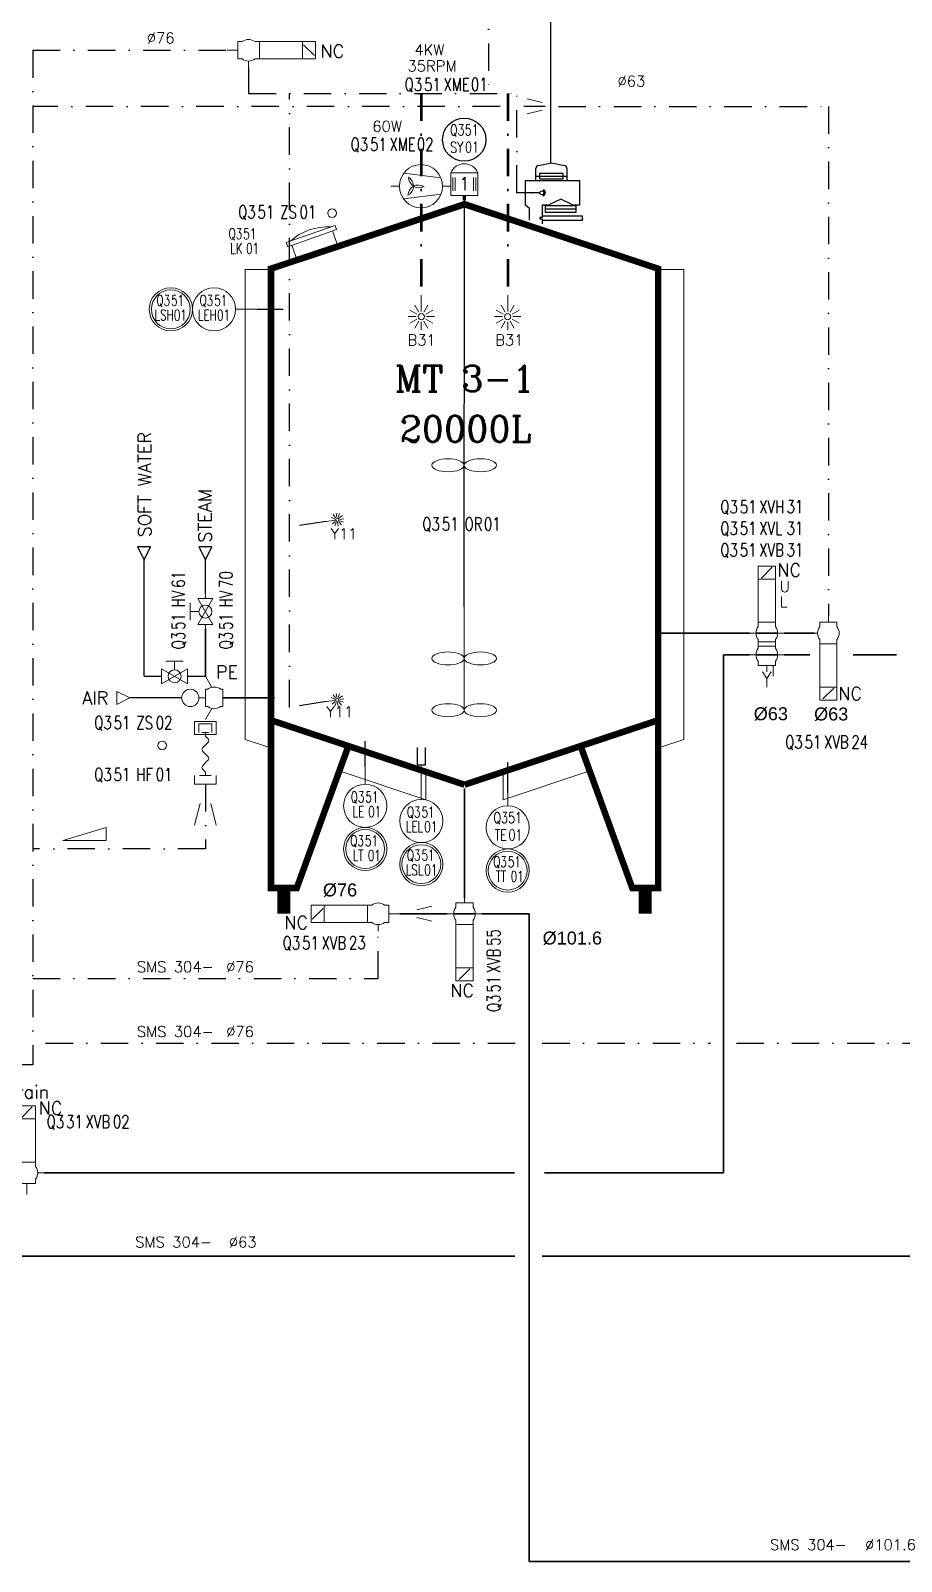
# Model space of a CAD drawing. Header units: inches. Extents: x 14952 to 16573, y 22099 to 23546.
# Drawn here: x 15172.7 to 15374.3, y 22959.9 to 23314.5 of the extents above; entities that cross this region are included whole.
import ezdxf
from ezdxf.enums import TextEntityAlignment as Align

# ---------------------------------------------------------------- set-up
doc = ezdxf.new("R2010")
doc.units = ezdxf.units.IN
doc.header["$MEASUREMENT"] = 0
doc.linetypes.add('DASHDOT2', pattern=[12.7, 6.35, -3.175, 0, -3.175])
for name, color, linetype, lineweight in [('17 Pipe CIP', 4, 'DASHDOT2', 50), ('19 Pipe Process', 30, 'Continuous', 30), ('31 Equipment', 7, 'Continuous', 9), ('33 Instruments Labels', 7, 'Continuous', 9)]:
    doc.layers.add(name, color=color, linetype=linetype, lineweight=lineweight)
for name, color, linetype in [('CUVERIE', 7, 'Continuous'), ('DIAMETRE', 7, 'Continuous'), ('MATERIEL-DIVERS', 7, 'Continuous'), ('POMPES-PROCESS', 7, 'Continuous'), ('REPERES', 7, 'Continuous'), ('techn-data', 7, 'Continuous'), ('TEXTE', 7, 'Continuous'), ('TEXTES', 7, 'Continuous'), ('TUYAUTERIE-AIR INSTRUMENT', 3, 'Continuous'), ('TUYAUTERIE-EAU', 5, 'Continuous'), ('TUYAUTERIE-GAZ', 3, 'Continuous'), ('TUYAUTERIE-NEP', 4, 'DASHDOT2'), ('TUYAUTERIE-VAPEUR', 6, 'Continuous'), ('TXT_FR', 7, 'Continuous'), ('VANNES', 7, 'Continuous')]:
    doc.layers.add(name, color=color, linetype=linetype)
doc.layers.get('REPERES').off()
doc.styles.add('ROMANC', font='romanc')
doc.styles.add('ROMANS', font='ROMANS.SHX')
doc.styles.add('ROMANT', font='romant')
doc.styles.get("Standard").update_dxf_attribs({"font": 'arial.ttf'})

# ---------------------------------------------------------------- blocks, each defined once
blk = doc.blocks.new('EGOUT')
at = {"color": 7}
for p, q in [((-3.2, 9.61), (0, 4.81)), ((0, 4.81), (3.2, 9.61)), ((0, 4.81), (0, 0))]:
    blk.add_line(p, q, dxfattribs=at)
at = {"color": 7, "extrusion": (0, -1, 0)}
blk.add_point((0, 0), dxfattribs=at)
at = {"layer": 'POMPES-PROCESS', "style": 'ROMANS'}
blk.add_attdef('EGOUT', text='', height=3, dxfattribs=at).set_placement((0, -4), align=Align.MIDDLE)
blk = doc.blocks.new('APV-TNK-GEN-11')
at = {"layer": '31 Equipment', "color": 7}
for points, const_width in [([(-14.94, 21.58), (-21.58, 3.32), (-24.9, 3.32), (-24.9, 83), (0, 91.3), (24.9, 83), (24.9, 3.32), (21.58, 3.32), (14.94, 21.58)], 0.83), ([(-24.9, 24.9), (0, 16.6)], 0.83), ([(24.9, 24.9), (0, 16.6)], 0.83), ([(-23.24, 3.32), (-23.24, 0)], 1.66), ([(23.24, 3.32), (23.24, 0)], 1.66)]:
    blk.add_lwpolyline(points, dxfattribs=dict(at, const_width=const_width))
at = {"layer": '31 Equipment', "ltscale": 38}
blk.add_point((0, 16), dxfattribs=at)
blk = doc.blocks.new('APV-TNK-INSULAT-12')
at = {"layer": '31 Equipment', "color": 7}
for p, q in [((-24.95, 67), (-28.22, 67)), ((-28.22, 67), (-28.22, 6.51)), ((24.95, 67), (28.22, 67)), ((28.22, 67), (28.22, 6.51)), ((-28.22, 6.51), (-24.95, 5.42)), ((28.22, 6.51), (24.95, 5.42)), ((-15.74, 2.35), (-4.98, -1.24)), ((-4.98, -1.24), (-4.98, 2.26)), ((15.74, 2.35), (4.98, -1.24)), ((4.98, -1.24), (4.98, 2.26))]:
    blk.add_line(p, q, dxfattribs=at)
at = {"layer": '31 Equipment'}
for p, q in [((-24.95, 5.42), (-24.95, 67)), ((24.95, 5.42), (24.95, 67)), ((-15.74, 2.35), (-14.94, 5.58)), ((-14.94, 5.58), (-4.98, 2.26)), ((14.94, 5.58), (4.98, 2.26)), ((15.74, 2.35), (14.94, 5.58))]:
    blk.add_line(p, q, dxfattribs=at)
at = {"layer": '31 Equipment', "ltscale": 38}
blk.add_point((0, 0), dxfattribs=at)
blk = doc.blocks.new('APV-INS-M-L-LE2')
at = {"layer": '31 Equipment', "color": 7}
blk.add_line((5, 0), (13, 0), dxfattribs=at)
at = {"layer": '31 Equipment', "lineweight": 25}
blk.add_lwpolyline([(17, 1), (13, 1), (13, 0), (13, -1), (17, -1)], dxfattribs=at)
at = {"layer": '31 Equipment', "color": 7}
blk.add_circle((0, 0), 5, dxfattribs=at)
at = {"layer": '33 Instruments Labels', "style": 'ROMANS', "width": 0.8}
blk.add_attdef('LE?', text='', height=3, dxfattribs=at).set_placement((0, 0), align=Align.MIDDLE)
blk = doc.blocks.new('APV-INS-F-L-LS')
at = {"layer": '31 Equipment'}
for radius in [5, 4.5]:
    blk.add_circle((0, 0), radius, dxfattribs=at)
at = {"layer": '33 Instruments Labels', "style": 'ROMANS', "width": 0.8}
blk.add_attdef('LS?', text='', height=3, dxfattribs=at).set_placement((0, 0), align=Align.MIDDLE)
blk = doc.blocks.new('APV-INS-M-L-TE')
at = {"layer": '31 Equipment', "color": 7}
blk.add_line((0, -5), (0, -10), dxfattribs=at)
blk.add_circle((0, 0), 5, dxfattribs=at)
at = {"layer": '33 Instruments Labels', "style": 'ROMANS', "width": 0.8, "flags": 8}
blk.add_attdef('TE', text='', height=3, dxfattribs=at).set_placement((0, 0), align=Align.MIDDLE)
blk = doc.blocks.new('APV-INS-F-L-TT')
at = {"layer": '31 Equipment'}
for radius in [5, 4.5]:
    blk.add_circle((0, 0), radius, dxfattribs=at)
blk = doc.blocks.new('APV-TNK-ACC-MOT-1')
at = {"layer": '31 Equipment', "color": 7}
for p, q in [((3.15, 6.4), (-3.15, 6.4)), ((-3.15, 6.4), (-3.15, 1.15)), ((-2.64, 5.35), (-2.64, 2.2)), ((-2.1, 5.35), (-2.1, 2.2)), ((2.1, 5.35), (2.1, 2.2)), ((2.66, 5.35), (2.66, 2.2)), ((3.15, 1.15), (3.15, 6.4)), ((-3.15, 1.15), (3.15, 1.15))]:
    blk.add_line(p, q, dxfattribs=at)
blk.add_arc((0, 5.09), 3.41, 22.6199, 157.3801, dxfattribs=at)
at = {"layer": '31 Equipment', "ltscale": 38}
blk.add_point((0, 0), dxfattribs=at)
at = {"layer": '31 Equipment', "color": 7}
blk.add_trace([(-0.39, 0), (0.39, 0), (-0.39, 1.15), (0.39, 1.15)], dxfattribs=at)
at = {"layer": '31 Equipment', "style": 'ROMANT', "width": 0.8}
blk.add_text('1', height=3, dxfattribs=at).set_placement((0, 3.89), align=Align.MIDDLE)
blk = doc.blocks.new('APV-INS-M-L-LE1')
at = {"layer": '31 Equipment', "color": 7}
blk.add_line((0, -5), (0, -10), dxfattribs=at)
blk.add_circle((0, 0), 5, dxfattribs=at)
blk = doc.blocks.new('APV-TNK-ACC-MANHOLE-1')
at = {"layer": '31 Equipment'}
for p, q in [((-6, 3), (-6, 4)), ((-6, 4), (6, 4)), ((6, 3), (6, 4)), ((-6, 3), (6, 3)), ((-5, 0), (-5, 3)), ((5, 3), (5, 0))]:
    blk.add_line(p, q, dxfattribs=at)
blk.add_arc((0, -8), 13, 67.3801, 112.6199, dxfattribs=at)
blk = doc.blocks.new('APV-INS-POS-GEN-1')
at = {"layer": '31 Equipment', "color": 5}
blk.add_circle((0, 0), 1, dxfattribs=at)
blk = doc.blocks.new('APV-TNK-ACC-AGIT-1')
at = {"layer": '31 Equipment'}
blk.add_line((0, 0), (0, -8), dxfattribs=at)
for centre in [(-2.5, -8), (2.5, -8)]:
    blk.add_ellipse(centre, major_axis=(-2.5, 0), ratio=0.4, dxfattribs=at)
blk = doc.blocks.new('APV-FTG-CONX-QUICK-1')
at = {"layer": '31 Equipment'}
for p, q in [((-0.5, 2.5), (2.5, 2.5)), ((-0.5, -2.5), (-0.5, 2.5)), ((0, 1.5), (2, 1.5)), ((0, 0.83), (0, -0.83)), ((2, 1.5), (2, -1.5)), ((2.5, 2.5), (2.5, -2.5)), ((2.5, -2.5), (-0.5, -2.5)), ((0, -0.83), (0, -0.83)), ((2, -1.5), (0, -1.5))]:
    blk.add_line(p, q, dxfattribs=at)
blk = doc.blocks.new('APV-FTG-CONX-HOSE-1')
at = {"layer": '31 Equipment'}
for p, q in [((-4.17, 0), (-5, 0)), ((4.17, 0), (5, 0))]:
    blk.add_line(p, q, dxfattribs=at)
for points in [[(-4.17, 0), (-3.63, 0.5), (-3.42, 0.71), (-3.13, 0.79), (-2.83, 0.71), (-2.58, 0.5), (-1.54, -0.5), (-1.33, -0.71), (-1.04, -0.79), (-0.75, -0.71), (-0.5, -0.5), (0, 0)], [(0, 0), (0.54, 0.5), (0.75, 0.71), (1.04, 0.79), (1.33, 0.71), (1.58, 0.5), (2.62, -0.5), (2.83, -0.71), (3.12, -0.79), (3.42, -0.71), (3.67, -0.5), (4.17, 0)]]:
    blk.add_lwpolyline(points, dxfattribs=at)
blk = doc.blocks.new('APV-FTG-CONX-SCREWED-1')
at = {"layer": '31 Equipment'}
for p, q in [((0, 2.5), (2, 2.5)), ((0, 1.33), (0, -1.33)), ((2, 2.5), (2, -2.5)), ((0, -1.33), (0, -1.33)), ((2, -2.5), (0, -2.5))]:
    blk.add_line(p, q, dxfattribs=at)
blk = doc.blocks.new('APV-FCE-GEN-REDCON-1')
at = {"layer": '31 Equipment', "color": 7}
for p, q in [((-2.5, 2.5), (2.5, 1.25)), ((2.5, 1.25), (2.5, 1.25)), ((2.5, -1.25), (-2.5, -2.5))]:
    blk.add_line(p, q, dxfattribs=at)
blk = doc.blocks.new('APV-SIGN-FLOW-SLOPE-1')
at = {"layer": '31 Equipment'}
blk.add_lwpolyline([(-5, 2), (5, 2), (5, 5), (-5, 2)], dxfattribs=at)
at = {"layer": '31 Equipment', "style": 'ROMANS'}
blk.add_attdef('%', text='', height=2, rotation=16.6992, dxfattribs=at).set_placement((-0.64, 4.87), align=Align.MIDDLE)
blk = doc.blocks.new('APV-INS-F-L-LT')
at = {"layer": '31 Equipment'}
for radius in [5, 4.5]:
    blk.add_circle((0, 0), radius, dxfattribs=at)
blk = doc.blocks.new('SPB')
at = {"color": 7}
for p, q in [((0, -6), (0, 0)), ((-2.598, -9), (-1.302, -8.25)), ((-2.124, -9.624), (-1.062, -8.562)), ((-1.5, -10.098), (-0.75, -8.802)), ((-0.774, -10.398), (-0.39, -8.952)), ((0, -10.5), (0, -9)), ((0.774, -10.398), (0.39, -8.952)), ((1.5, -10.098), (0.75, -8.802)), ((2.124, -9.624), (1.062, -8.562)), ((2.598, -9), (1.302, -8.25))]:
    blk.add_line(p, q, dxfattribs=at)
blk.add_circle((0, -7.5), 1.5, dxfattribs=at)
at = {"color": 7, "extrusion": (0, 1, 0)}
blk.add_point((0, 0), dxfattribs=at)
blk = doc.blocks.new('GOAVEC')
at = {"layer": 'MATERIEL-DIVERS'}
for p, q in [((0, 8.4), (0, 10.68)), ((0, 9.21), (6, 9.21)), ((0.48, 11.27), (3, 11.77)), ((5.28, 9.71), (0.72, 9.71)), ((0.72, 9.71), (0.72, 8.7)), ((3, 11.77), (5.52, 11.27)), ((5.28, 8.7), (5.28, 9.71)), ((6, 10.68), (6, 8.4)), ((-0.74, 6), (-2.03, 6)), ((-2, 8.4), (8.4, 8.4)), ((-2, 3.6), (-2, 8.4)), ((0.72, 8.7), (5.28, 8.7)), ((8.4, 8.4), (8.4, 3.6)), ((-1.2, 3), (-2, 3.6)), ((-1.2, 0.7), (-1.2, 3)), ((2.26, 3.6), (1.2, 3.6)), ((1.2, 3.6), (1.2, 1.27)), ((1.8, 3.49), (1.8, 2.29)), ((7.8, 3.49), (1.8, 3.49)), ((4.8, 4.8), (2.53, 3.66)), ((7.07, 3.66), (4.8, 4.8)), ((8.4, 3.6), (7.34, 3.6)), ((7.8, 2.29), (7.8, 3.49)), ((0.76, 1.27), (0.76, 1.01)), ((1.2, 1.27), (0.76, 1.27)), ((0.76, 1.01), (1.2, 1.01)), ((9, 1.52), (1.19, 1.52)), ((1.19, 1.01), (1.19, 0.72)), ((1.19, 0.72), (9, 0.72)), ((1.2, 1.01), (1.2, 0)), ((1.8, 2.89), (7.8, 2.89)), ((1.8, 2.29), (7.8, 2.29)), ((9, 0.72), (9, 1.52))]:
    blk.add_line(p, q, dxfattribs=at)
for centre, start, end in [((0.6, 10.68), 101.3099, 180), ((5.4, 10.68), 0, 78.6901), ((2.26, 4.2), 270, 296.5651), ((7.34, 4.2), 243.4349, 270)]:
    blk.add_arc(centre, 0.6, start, end, dxfattribs=at)
at = {"layer": 'MATERIEL-DIVERS', "color": 7, "extrusion": (1, 0, 0)}
for p in [(6, 9), (9, 1)]:
    blk.add_point(p, dxfattribs=at)
at = {"layer": 'MATERIEL-DIVERS', "color": 2}
for p in [(6, 9), (-2, 6), (9, 1)]:
    blk.add_point(p, dxfattribs=at)
at = {"layer": 'MATERIEL-DIVERS', "color": 7, "extrusion": (-1, 0, 0)}
blk.add_point((-2, 6), dxfattribs=at)
at = {"layer": 'MATERIEL-DIVERS', "xscale": 0.2499010929244832, "yscale": 0.2499010929244832, "zscale": 0.2499010929244832, "rotation": 90}
blk.add_blockref('SPB', (-0.74, 6), dxfattribs=at)
blk = doc.blocks.new('INSTR-M-L-SY')
at = {"layer": 'MATERIEL-DIVERS', "color": 7}
blk.add_circle((0, 0), 5, dxfattribs=at)
blk = doc.blocks.new('APV-VLV-SSEAT-SW42-3')
at = {"layer": '31 Equipment', "ltscale": 38}
for p, q in [((1.25, 15.25), (-1.25, 12.75)), ((-2, 2.5), (-2, 1.5)), ((2, 2.5), (2, 1.5)), ((-2, -2.5), (-2, -1.5)), ((2, -2.5), (-2, -2.5)), ((-2, -2.5), (2, -2.5)), ((0, -2.5), (0, -5)), ((2, -2.5), (2, -1.5))]:
    blk.add_line(p, q, dxfattribs=at)
at = {"layer": '31 Equipment'}
for p, q in [((-4, 0), (-2.5, 0)), ((2.5, 0), (4, 0))]:
    blk.add_line(p, q, dxfattribs=at)
at = {"layer": '31 Equipment', "lineweight": 30}
blk.add_line((2.5, 0), (-2.5, 0), dxfattribs=at)
at = {"layer": '31 Equipment', "ltscale": 38}
for points in [[(-2, 12.5), (2, 12.5), (2, 15.5), (-2, 15.5)], [(-2, 2.5), (2, 2.5), (2, 12.5), (-2, 12.5)]]:
    blk.add_lwpolyline(points, close=True, dxfattribs=at)
for start, end in [(143.1301, 216.8699), (323.1301, 36.8699)]:
    blk.add_arc((0, 0), 2.5, start, end, dxfattribs=at)
blk = doc.blocks.new('APV-VLV-SSEAT-SW41-3')
at = {"layer": '31 Equipment', "ltscale": 38}
for p, q in [((1.25, 15.25), (-1.25, 12.75)), ((-2, 2.5), (-2, 1.5)), ((2, 2.5), (2, 1.5)), ((2.5, 0), (4, 0)), ((-2, -2.5), (-2, -1.5)), ((2, -2.5), (-2, -2.5)), ((-2, -2.5), (2, -2.5)), ((0, -2.5), (0, -5)), ((2, -2.5), (2, -1.5))]:
    blk.add_line(p, q, dxfattribs=at)
for points in [[(-2, 12.5), (2, 12.5), (2, 15.5), (-2, 15.5)], [(-2, 2.5), (2, 2.5), (2, 12.5), (-2, 12.5)]]:
    blk.add_lwpolyline(points, close=True, dxfattribs=at)
for start, end in [(143.1301, 216.8699), (323.1301, 36.8699)]:
    blk.add_arc((0, 0), 2.5, start, end, dxfattribs=at)
blk = doc.blocks.new('APV-VLV-SAMPL-PRD20-2')
at = {"layer": '31 Equipment', "ltscale": 38}
for p, q in [((-2.54, 2.44), (-4, 5)), ((-4, 0), (-5.5, 0)), ((-4, 2), (-3.5, 2)), ((-4, 2), (-4, -2)), ((0, 2), (-0.5, 2)), ((0, 2), (0, -2)), ((0, -2), (0, 2)), ((-4, -2), (-3.5, -2)), ((-2.54, -2.44), (-4, -5)), ((0, -2), (-0.5, -2))]:
    blk.add_line(p, q, dxfattribs=at)
at = {"layer": '31 Equipment'}
blk.add_circle((-7.5, 0), 2, dxfattribs=at)
at = {"layer": '31 Equipment', "ltscale": 38}
for start, end in [(53.1301, 126.8699), (233.1301, 306.8699)]:
    blk.add_arc((-2, 0), 2.5, start, end, dxfattribs=at)
blk = doc.blocks.new('APV-VLV-DSEAT-DA34-3')
at = {"layer": '31 Equipment', "ltscale": 38}
for p, q in [((1.25, 20.25), (-1.25, 17.75)), ((-2, 7.5), (-2, 6.5)), ((2, 7.5), (2, 6.5)), ((-4, 5), (-2.5, 5)), ((4, 5), (2.5, 5)), ((-2, 3), (-2, 3.5)), ((-2, 2), (-2, 1.5)), ((2, 3), (2, 3.5)), ((2, 2), (2, 1.5)), ((-4, 0), (-2.5, 0)), ((-2, -2.5), (-2, -1.5)), ((-2, -2.5), (2, -2.5)), ((0, -2.5), (0, -4)), ((1.5, -2.5), (1.5, -5)), ((2, -2.5), (2, -1.5)), ((2.5, 0), (4, 0)), ((0, -5.5), (-1, -4)), ((1, -4), (0, -5.5)), ((0, -5.5), (0, -7.5))]:
    blk.add_line(p, q, dxfattribs=at)
at = {"layer": '31 Equipment', "lineweight": 30}
for p, q in [((-2.5, 5), (2.5, 5)), ((-2.5, 0), (2.5, 0))]:
    blk.add_line(p, q, dxfattribs=at)
at = {"layer": '31 Equipment', "ltscale": 38}
for points in [[(-2, 17.5), (2, 17.5), (2, 20.5), (-2, 20.5)], [(-2, 7.5), (2, 7.5), (2, 17.5), (-2, 17.5)], [(-2, 3), (2, 3), (2, 2), (-2, 2)]]:
    blk.add_lwpolyline(points, close=True, dxfattribs=at)
for centre, start, end in [((0, 5), 143.1301, 216.8699), ((0, 5), 323.1301, 36.8699), ((0, 0), 143.1301, 216.8699), ((0, 0), 323.1301, 36.8699)]:
    blk.add_arc(centre, 2.5, start, end, dxfattribs=at)
at = {"layer": '31 Equipment', "style": 'ROMANS', "flags": 8}
for tag, p in [('U', (3, 14.5)), ('L', (3, 11))]:
    blk.add_attdef(tag, p, '', height=2.5, dxfattribs=at)
blk = doc.blocks.new('APV-SIGN-ARW-FLOW-1')
at = {"layer": '31 Equipment'}
for p, q in [((-1.5, -1.5), (-1.5, 1.5)), ((-1.5, 1.5), (1.5, 0)), ((1.5, 0), (-1.5, -1.5))]:
    blk.add_line(p, q, dxfattribs=at)
blk = doc.blocks.new('APV-TNK-ACC-SPRAYBALL-1')
at = {"layer": '31 Equipment'}
for p, q in [((0, -3.81), (0, 0)), ((-1.03, -4.4), (-2.65, -3.47)), ((-0.6, -3.97), (-1.53, -2.35)), ((0.6, -3.97), (1.53, -2.35)), ((1.03, -4.4), (2.65, -3.47)), ((-1.19, -5), (-3.05, -5)), ((-1.03, -5.6), (-2.65, -6.53)), ((-0.6, -6.03), (-1.53, -7.65)), ((0, -6.19), (0, -8.05)), ((0.6, -6.03), (1.53, -7.65)), ((1.03, -5.6), (2.65, -6.53)), ((1.19, -5), (3.05, -5))]:
    blk.add_line(p, q, dxfattribs=at)
blk.add_circle((0, -5), 0.738, dxfattribs=at)
blk = doc.blocks.new('REPINS2')
at = {"layer": 'TEXTES', "style": 'ROMANS', "width": 0.7}
for tag, p in [('ZONE', (-3.35, 0.8)), ('SOUSZONE', (0.05, 0.8)), ('NUM', (0.7, -2.6))]:
    blk.add_attdef(tag, p, '', height=2.5, dxfattribs=at)
blk.add_attdef('ELEMENT', text='', height=2.5, dxfattribs=at).set_placement((-1.56, -2.59), align=Align.CENTER)
blk = doc.blocks.new('REPNORM')
at = {"layer": 'TEXTES', "style": 'ROMANS', "width": 0.75}
for tag, p in [('ZONE', (-9.75, -1.25)), ('SOUSZONE', (-5.25, -1.25)), ('ELEMENT', (0, -1.25)), ('NUM', (4.5, -1.25))]:
    blk.add_attdef(tag, p, '', height=3, dxfattribs=at)
blk = doc.blocks.new('REPINS')
at = {"layer": 'TEXTES', "style": 'ROMANS', "width": 0.75}
for tag, p in [('ZONE', (-3.3, 1)), ('SOUSZONE', (0.1, 1)), ('NUM', (0.2, -3))]:
    blk.add_attdef(tag, p, '', height=2.5, dxfattribs=at)
blk.add_attdef('ELEMENT', text='', height=2.5, dxfattribs=at).set_placement((-0.2, -3), align=Align.RIGHT)
blk = doc.blocks.new('REPNORM1')
at = {"layer": 'TEXTES', "style": 'ROMANS', "width": 0.75}
for tag, p in [('ZONE', (-9.75, -1.25)), ('SOUSZONE', (-5.25, -1.25)), ('ELEMENT', (-0.75, -1.25)), ('NUM', (5.59, -1.22))]:
    blk.add_attdef(tag, p, '', height=3, dxfattribs=at)
blk = doc.blocks.new('APV-PMP-GEN-FAN-1')
at = {"layer": '31 Equipment', "ltscale": 38}
for p, q in [((-5, 0), (-7, 0)), ((5, 0), (7, 0))]:
    blk.add_line(p, q, dxfattribs=at)
at = {"layer": '31 Equipment', "color": 7}
for p, q in [((4.62, 1.91), (-4.01, 2.99)), ((-3.44, 2.92), (-3.44, 2.92)), ((-4.03, -2.96), (4.65, -1.85))]:
    blk.add_line(p, q, dxfattribs=at)
blk.add_circle((0, 0), 5, dxfattribs=at)
for centre, radius, start, end in [((-4.14, 0.04), 2.42, 297.7105, 59.0333), ((-0.6, -2.14), 2.41, 57.3705, 179.0726), ((-0.42, 2.11), 2.48, 179.801, 296.7761)]:
    blk.add_arc(centre, radius, start, end, dxfattribs=at)
blk = doc.blocks.new('FLE23-A')
at = {"color": 7}
for p, q in [((0, 1.5), (-3, 0)), ((-3, 0), (0, -1.5)), ((0, -1.5), (0, 1.5))]:
    blk.add_line(p, q, dxfattribs=at)
at = {"layer": 'MATERIEL-DIVERS', "color": 7, "extrusion": (-1, 0, 0)}
blk.add_point((-3, 0), dxfattribs=at)
at = {"layer": 'MATERIEL-DIVERS', "color": 2}
for p in [(-3, 0), (0, 0)]:
    blk.add_point(p, dxfattribs=at)
at = {"layer": 'MATERIEL-DIVERS', "color": 7, "extrusion": (1, 0, 0)}
blk.add_point((0, 0), dxfattribs=at)
blk = doc.blocks.new('APV-VLVM-BALL-KHV+MF-1')
at = {"layer": '31 Equipment', "ltscale": 38}
for p, q in [((-3, 0), (-4, 0)), ((3, 0), (4, 0))]:
    blk.add_line(p, q, dxfattribs=at)
at = {"layer": '31 Equipment'}
for p, q in [((-3, 1.734), (-3, -1.734)), ((-3, -1.734), (3, 1.734)), ((3, -1.734), (-3, 1.734)), ((-2, 3.5), (2, 3.5)), ((0, 1.5), (0, 3.5)), ((3, 1.734), (3, -1.734))]:
    blk.add_line(p, q, dxfattribs=at)
blk.add_circle((0, 0), 1.5, dxfattribs=at)

msp = doc.modelspace()

# ---------------------------------------------------------------- linework, layer by layer
at = {"layer": '17 Pipe CIP'}
for p, q in [((15263.15, 23299.91), (15263.15, 23253.21)), ((15283.15, 23299.91), (15283.15, 23253.21))]:
    msp.add_line(p, q, dxfattribs=at)
at = {"layer": '19 Pipe Process'}
for p, q in [((15213.15, 23164.91), (15213.15, 23175.91)), ((15318.15, 23174.91), (15339.15, 23174.91)), ((15347.15, 23174.91), (15354.15, 23174.91)), ((15339.15, 23169.91), (15333.15, 23169.91)), ((15333.15, 23169.91), (15333.15, 23049.91)), ((15353.15, 23169.91), (15347.15, 23169.91)), ((15372.15, 23169.91), (15363.15, 23169.91)), ((15364.15, 23169.91), (15373.15, 23169.91)), ((15217.15, 23159.91), (15229.15, 23159.91)), ((15273.15, 23138.91), (15273.15, 23113.41)), ((15258.15, 23109.91), (15269.15, 23109.91)), ((15277.15, 23109.91), (15288.15, 23109.91)), ((15288.15, 23109.91), (15288.15, 22959.91)), ((15175.82, 23049.91), (15284.71, 23049.91)), ((15291.7, 23049.91), (15333.15, 23049.91)), ((15161.82, 23030.63), (15284.8, 23030.63)), ((15291.16, 23030.63), (15445.05, 23030.63)), ((15288.15, 22959.91), (15798.15, 22959.91))]:
    msp.add_line(p, q, dxfattribs=at)
at = {"layer": 'CUVERIE'}
for p, q in [((15225.15, 23249.91), (15231.15, 23249.91)), ((15250.15, 23143.91), (15250.15, 23149.91)), ((15283.15, 23137.91), (15283.15, 23144.91))]:
    msp.add_line(p, q, dxfattribs=at)
at = {"layer": 'MATERIEL-DIVERS'}
msp.add_line((15273.08, 23181.06), (15273.11, 23275.12), dxfattribs=at)
at = {"layer": 'TUYAUTERIE-AIR INSTRUMENT'}
msp.add_line((15207.65, 23159.91), (15195.65, 23159.91), dxfattribs=at)
at = {"layer": 'TUYAUTERIE-EAU'}
for p, q in [((15198.94, 23183.91), (15198.94, 23191.91)), ((15198.94, 23164.91), (15198.94, 23183.91)), ((15198.94, 23164.91), (15203.01, 23164.91)), ((15209.01, 23164.91), (15213.15, 23164.91))]:
    msp.add_line(p, q, dxfattribs=at)
at = {"layer": 'TUYAUTERIE-GAZ'}
msp.add_line((15293.15, 23283.91), (15293.15, 23355.91), dxfattribs=at)
at = {"layer": 'TUYAUTERIE-NEP'}
for p, q in [((15278.69, 23349.91), (15278.69, 23299.91)), ((15173.15, 23309.91), (15173.15, 23074.91)), ((15173.15, 23309.91), (15218.15, 23309.91)), ((15223.15, 23305.91), (15223.15, 23299.91)), ((15223.15, 23299.91), (15285.25, 23299.91)), ((15232.63, 23157.72), (15232.63, 23299.91)), ((15285.25, 23276.91), (15285.25, 23299.91)), ((15281.38, 23296.91), (15173.15, 23296.91)), ((15291.81, 23296.91), (15286.85, 23296.91)), ((15294.91, 23296.91), (15357.4, 23296.91)), ((15357.4, 23296.91), (15357.4, 23178.91)), ((15287.15, 23276.91), (15285.25, 23276.91)), ((15241.2, 23200.78), (15232.63, 23199.45)), ((15241.2, 23159.05), (15232.63, 23157.72)), ((15213.15, 23139.91), (15213.15, 23124.91)), ((15213.15, 23124.91), (15173.15, 23124.91)), ((15253.15, 23094.91), (15253.15, 23105.91)), ((15173.15, 23094.91), (15253.15, 23094.91)), ((15176.15, 23079.91), (15285.15, 23079.91)), ((15291.15, 23079.91), (15330.15, 23079.91)), ((15336.15, 23079.91), (15400.15, 23079.91)), ((15173.15, 23074.91), (15166.15, 23074.91))]:
    msp.add_line(p, q, dxfattribs=at)
at = {"layer": 'TUYAUTERIE-VAPEUR'}
msp.add_line((15213.15, 23183.91), (15213.15, 23191.91), dxfattribs=at)

# ---------------------------------------------------------------- block references
at = {"layer": '17 Pipe CIP', "xscale": -0.5, "yscale": 0.5, "rotation": 98.82907370450727}
for p in [(15241.2, 23200.78), (15241.2, 23159.05)]:
    msp.add_blockref('APV-TNK-ACC-SPRAYBALL-1', p, dxfattribs=at)
at = {"layer": '31 Equipment'}
for p in [(15263.15, 23253.21), (15283.15, 23253.21)]:
    msp.add_blockref('APV-TNK-ACC-SPRAYBALL-1', p, dxfattribs=at)
at = {"layer": '33 Instruments Labels'}
for name, p in [('INSTR-M-L-SY', (15273.08, 23289.2)), ('APV-INS-POS-GEN-1', (15242.47, 23272.19)), ('APV-INS-F-L-LS', (15205.15, 23249.91)), ('APV-INS-POS-GEN-1', (15203.15, 23148.91)), ('APV-INS-F-L-LT', (15250.15, 23124.91)), ('APV-INS-F-L-TT', (15283.15, 23119.91))]:
    msp.add_blockref(name, p, dxfattribs=at)
for name, p, rotation in [('APV-INS-M-L-LE1', (15215.15, 23249.91), 90), ('APV-INS-M-L-LE2', (15263.15, 23131.41), 90), ('APV-INS-M-L-LE1', (15250.15, 23134.91), 180), ('APV-INS-M-L-TE', (15283.15, 23129.91), 180), ('APV-INS-F-L-LS', (15263.15, 23121.41), 270)]:
    msp.add_blockref(name, p, dxfattribs=dict(at, rotation=rotation))
at = {"layer": '33 Instruments Labels', "xscale": -1.5, "yscale": 1.5, "zscale": 1.5}
for p in [(15273.08, 23225.78), (15273.08, 23181.06), (15273.08, 23169.06)]:
    msp.add_blockref('APV-TNK-ACC-AGIT-1', p, dxfattribs=at)
at = {"layer": 'CUVERIE'}
msp.add_blockref('APV-TNK-ACC-MOT-1', (15273.11, 23275.12), dxfattribs=at)
for name, p, xscale, yscale, zscale in [('GOAVEC', (15289.67, 23269.68), 1.199999999999999, 1.199999999999999, 1.199999999999999), ('APV-TNK-GEN-11', (15273.15, 23109.91), 1.8, 1.8, 1.8), ('APV-TNK-INSULAT-12', (15273.15, 23138.55), 1.8, 1.8, 1.8)]:
    msp.add_blockref(name, p, dxfattribs=dict(at, xscale=xscale, yscale=yscale, zscale=zscale))
at = {"layer": 'CUVERIE', "rotation": 19.38190026969543}
msp.add_blockref('APV-TNK-ACC-MANHOLE-1', (15238.86, 23263.57), dxfattribs=at)
at = {"layer": 'MATERIEL-DIVERS', "xscale": -0.7, "yscale": 0.7, "zscale": 0.7, "rotation": 180}
msp.add_blockref('APV-FCE-GEN-REDCON-1', (15289.37, 23296.91), dxfattribs=at)
at = {"layer": 'MATERIEL-DIVERS'}
for name, p in [('APV-PMP-GEN-FAN-1', (15263.07, 23278.42)), ('APV-SIGN-FLOW-SLOPE-1', (15185.15, 23124.91))]:
    msp.add_blockref(name, p, dxfattribs=at)
for name, p, rotation in [('FLE23-A', (15198.94, 23194.91), 90), ('FLE23-A', (15213.15, 23194.91), 90), ('APV-FTG-CONX-QUICK-1', (15213.15, 23151.91), 90), ('APV-FTG-CONX-HOSE-1', (15213.15, 23146.91), 90), ('APV-FTG-CONX-SCREWED-1', (15213.15, 23141.91), 270), ('APV-FCE-GEN-REDCON-1', (15213.15, 23132.91), 90)]:
    msp.add_blockref(name, p, dxfattribs=dict(at, rotation=rotation))
at = {"layer": 'MATERIEL-DIVERS', "xscale": -0.7, "yscale": 0.7, "zscale": 0.7}
msp.add_blockref('APV-FCE-GEN-REDCON-1', (15263.84, 23109.91), dxfattribs=at)
at = {"layer": 'MATERIEL-DIVERS'}
ref = msp.add_blockref('EGOUT', (15163.15, 23055.91), dxfattribs=at)
ref.add_attrib('EGOUT', 'Drain', dxfattribs={"layer": 'POMPES-PROCESS', "height": 3, "style": 'ROMANS'}).set_placement((15171.83, 23068.73), align=Align.MIDDLE)
at = {"layer": 'REPERES'}
for name, p, values in [('REPNORM1', (15269.03, 23301.73), {'ZONE': 'Q3', 'SOUSZONE': '51', 'ELEMENT': 'XME', 'NUM': '01'}), ('REPINS', (15273.08, 23289.2), {'ZONE': 'Q3', 'SOUSZONE': '51', 'ELEMENT': 'SY', 'NUM': '01'}), ('REPNORM1', (15256.53, 23287.84), {'ZONE': 'Q3', 'SOUSZONE': '51', 'ELEMENT': 'XME', 'NUM': '02'}), ('REPNORM', (15230.47, 23272.19), {'ZONE': 'Q3', 'SOUSZONE': '51', 'ELEMENT': 'ZS', 'NUM': '01'}), ('REPINS2', (15221.88, 23265.35), {'ZONE': 'Q3', 'SOUSZONE': '51', 'NUM': '01', 'ELEMENT': 'LK'}), ('REPINS2', (15205.15, 23249.91), {'ZONE': 'Q3', 'SOUSZONE': '51', 'NUM': '01', 'ELEMENT': 'LSH'}), ('REPINS2', (15215.15, 23249.91), {'ZONE': 'Q3', 'SOUSZONE': '51', 'NUM': '01', 'ELEMENT': 'LEH'}), ('REPNORM1', (15342.15, 23203.91), {'ZONE': 'Q3', 'SOUSZONE': '51', 'ELEMENT': 'XVH', 'NUM': '31'}), ('REPNORM', (15273.15, 23199.91), {'ZONE': 'Q3', 'SOUSZONE': '51', 'ELEMENT': 'OR', 'NUM': '01'}), ('REPNORM1', (15342.15, 23193.91), {'ZONE': 'Q3', 'SOUSZONE': '51', 'ELEMENT': 'XVB', 'NUM': '31'}), ('REPNORM', (15197.15, 23153.91), {'ZONE': 'Q3', 'SOUSZONE': '51', 'ELEMENT': 'ZS', 'NUM': '02'}), ('REPNORM1', (15357.15, 23149.41), {'ZONE': 'Q3', 'SOUSZONE': '51', 'ELEMENT': 'XVB', 'NUM': '24'}), ('REPNORM', (15197.15, 23141.91), {'ZONE': 'Q3', 'SOUSZONE': '51', 'ELEMENT': 'HF', 'NUM': '01'}), ('REPINS2', (15250.15, 23134.91), {'ZONE': 'Q3', 'SOUSZONE': '51', 'NUM': '01', 'ELEMENT': 'LE'}), ('REPINS2', (15263.15, 23131.41), {'ZONE': 'Q3', 'SOUSZONE': '51', 'NUM': '01', 'ELEMENT': 'LEL'}), ('REPINS', (15283.15, 23129.91), {'ZONE': 'Q3', 'SOUSZONE': '51', 'ELEMENT': 'TE', 'NUM': '01'}), ('REPINS2', (15250.06, 23124.77), {'ZONE': 'Q3', 'SOUSZONE': '51', 'NUM': '01', 'ELEMENT': 'LT'}), ('REPINS2', (15263.15, 23121.41), {'ZONE': 'Q3', 'SOUSZONE': '51', 'NUM': '01', 'ELEMENT': 'LSL'}), ('REPINS2', (15283.15, 23119.91), {'ZONE': 'Q3', 'SOUSZONE': '51', 'NUM': '01', 'ELEMENT': 'TT'}), ('REPNORM1', (15240.8, 23102.92), {'ZONE': 'Q3', 'SOUSZONE': '51', 'ELEMENT': 'XVB', 'NUM': '23'}), ('REPNORM1', (15186.15, 23061.49), {'ZONE': 'Q3', 'SOUSZONE': '31', 'ELEMENT': 'XVB', 'NUM': '02'})]:
    msp.add_blockref(name, p, dxfattribs=at).add_auto_attribs(values)
for name, p, rotation, values in [('REPNORM1', (15342.15, 23198.91), 7.601981207739284e-05, {'ZONE': 'Q3', 'SOUSZONE': '51', 'ELEMENT': 'XVL', 'NUM': '31'}), ('REPNORM', (15207.15, 23180.91), 90, {'ZONE': 'Q3', 'SOUSZONE': '51', 'ELEMENT': 'HV', 'NUM': '61'}), ('REPNORM', (15218.15, 23180.91), 90, {'ZONE': 'Q3', 'SOUSZONE': '51', 'ELEMENT': 'HV', 'NUM': '70'}), ('REPNORM1', (15280.15, 23096.91), 90, {'ZONE': 'Q3', 'SOUSZONE': '51', 'ELEMENT': 'XVB', 'NUM': '55'})]:
    msp.add_blockref(name, p, dxfattribs=dict(at, rotation=rotation)).add_auto_attribs(values)
at = {"layer": 'VANNES'}
for name, p, rotation in [('APV-VLV-SSEAT-SW41-3', (15223.15, 23309.91), 270), ('APV-VLVM-BALL-KHV+MF-1', (15213.15, 23179.91), 90), ('APV-VLV-SSEAT-SW41-3', (15357.4, 23174.91), 180), ('APV-VLV-SSEAT-SW42-3', (15273.15, 23109.91), 180)]:
    msp.add_blockref(name, p, dxfattribs=dict(at, rotation=rotation))
msp.add_blockref('APV-VLV-DSEAT-DA34-3', (15343.15, 23169.91), dxfattribs=at).add_auto_attribs({'U': 'U', 'L': 'L'})
at = {"layer": 'VANNES', "xscale": -1}
msp.add_blockref('APV-VLVM-BALL-KHV+MF-1', (15206.01, 23164.91), dxfattribs=at)
at = {"layer": 'VANNES'}
for name, p in [('APV-VLV-SAMPL-PRD20-2', (15217.15, 23159.91)), ('APV-VLV-SSEAT-SW41-3', (15171.82, 23049.91))]:
    msp.add_blockref(name, p, dxfattribs=at)
at = {"layer": 'VANNES', "xscale": -1}
for name, p, rotation in [('APV-SIGN-ARW-FLOW-1', (15194.15, 23159.91), 180), ('APV-VLV-SSEAT-SW41-3', (15253.15, 23109.91), 90)]:
    msp.add_blockref(name, p, dxfattribs=dict(at, rotation=rotation))

# ---------------------------------------------------------------- texts
at = {"layer": 'DIAMETRE'}
for s, p in [('%%C63', (15340.13, 23154.74)), ('%%C63', (15354.1, 23154.68)), ('%%C76', (15240.36, 23113.93)), ('%%C101.6', (15291.24, 23102.79))]:
    msp.add_text(s, height=3, dxfattribs=at).set_placement(p)
at = {"layer": 'techn-data', "style": 'ROMANS'}
for s, p in [('%%C76', (15202.79, 23312.76)), ('4KW', (15265.03, 23310.02)), ('35RPM', (15265.64, 23306.27)), ('%%C63', (15311.79, 23302.76)), ('60W', (15255.23, 23292.29)), ('B31', (15263.23, 23242.79)), ('B31', (15283.54, 23242.79)), ('Y11', (15245.25, 23197.93)), ('Y11', (15244.26, 23156.68)), ('SMS 304-', (15206.17, 23097.62)), ('%%C76', (15221.17, 23097.62)), ('SMS 304-', (15206.17, 23082.62)), ('%%C76', (15221.17, 23082.62)), ('SMS 304-', (15205.79, 23033.86)), ('%%C63', (15221.79, 23033.86)), ('SMS 304-', (15352.79, 22963.76)), ('%%C101.6', (15371.79, 22963.76))]:
    msp.add_text(s, height=2.5, dxfattribs=at).set_placement(p, align=Align.MIDDLE_CENTER)
at = {"layer": 'TEXTE', "style": 'ROMANS'}
for s, p in [('SOFT WATER', (15199.06, 23209.34)), ('STEAM', (15213.05, 23202.12))]:
    msp.add_text(s, height=3, rotation=90, dxfattribs=at).set_placement(p, align=Align.MIDDLE)
msp.add_text('AIR', height=3, dxfattribs=at).set_placement((15187.65, 23159.91), align=Align.MIDDLE)
at = {"layer": 'TEXTES', "style": 'ROMANS'}
for p in [(15239.77, 23308.2), (15345.58, 23188.01), (15359.69, 23159.41), (15231.41, 23106.38), (15269.82, 23090.64), (15174.54, 23063.39)]:
    msp.add_text('NC', height=3, dxfattribs=at).set_placement(p)
at = {"layer": 'TXT_FR', "style": 'ROMANS'}
msp.add_text('PE', height=3, dxfattribs=at).set_placement((15218.15, 23165.91), align=Align.MIDDLE)
at = {"layer": 'TXT_FR', "char_height": 6, "width": 112.5, "attachment_point": 5, "style": 'ROMANC'}
for s, insert in [('MT 3-1', (15273.15, 23233.91)), ('20000L', (15273.28, 23222.22))]:
    msp.add_mtext(s, dxfattribs=dict(at, insert=insert))

doc.saveas('drawing.dxf')
